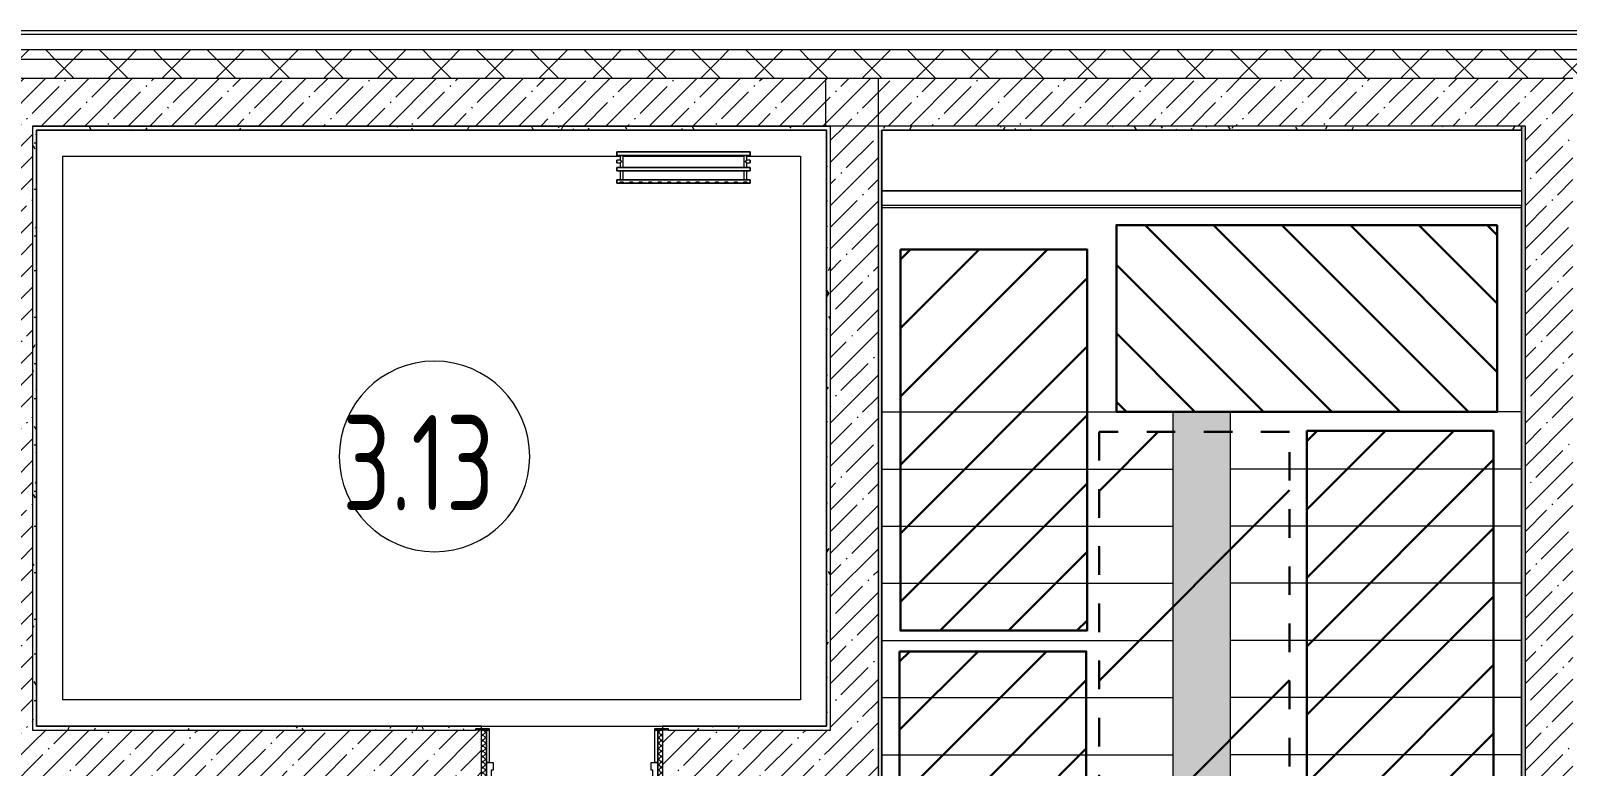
# Model space of a CAD drawing. Header units: millimetres. Extents: x -1113 to 415037, y -3642 to 354837.
# Drawn here: x 374187 to 382257, y 23490 to 27350 of the extents above; entities that cross this region are included whole.
import ezdxf

# ---------------------------------------------------------------- set-up
doc = ezdxf.new("R2010")
doc.units = ezdxf.units.MM
doc.linetypes.add('Штрих короткий', pattern=[600, 300, -300])
for name, color, linetype, lineweight in [('0) строит. леса', 20, 'Continuous', 30), ('A-AREA-BNDY', 7, 'Continuous', 5), ('A-AREA-IDEN', 7, 'Continuous', 9), ('A-DOOR-2', 7, 'Continuous', 5), ('A-DOOR-FRAM-2', 7, 'Continuous', 5), ('A-FLOR', 7, 'Continuous', 9), ('A-WALL', 7, 'Continuous', 5), ('I-WALL', 7, 'Continuous', 5), ('S-STRS', 7, 'Continuous', 9)]:
    doc.layers.add(name, color=color, linetype=linetype, lineweight=lineweight)
doc.layers.add('A-AREA-PATT-3', color=7, linetype='Continuous', lineweight=5, true_color=0xe6fae8, transparency=1)
for name, color, linetype, lineweight, true_color in [('A-DOOR-1', 7, 'Continuous', 5, 0xc0c0c0), ('A-DOOR-FRAM-1', 7, 'Continuous', 5, 0xc0c0c0), ('A-WALL-1', 9, 'Continuous', 5, 0x808080), ('A-WALL-FNSH-1', 9, 'Continuous', 5, 0x808080), ('M-EQPM-1', 7, 'Continuous', 9, 0xb2b2b2)]:
    doc.layers.add(name, color=color, linetype=linetype, lineweight=lineweight, true_color=true_color)
doc.styles.add('СПДС', font='ГОСТ тип А.ttf', dxfattribs={"width": 0.9})
pattern_1 = [(45, (289227.4, 1e-08), (-141.42136, 141.42136), []), (135, (289227.4, 1e-08), (-141.42136, -141.42136), [])]
pattern_2 = [(45, (289227.4, 1e-08), (-114.04925, 114.04925), []), (45, (289341.45, 1e-08), (-114.04925, 114.04925), [201.612, -40.322, 6.706, -33.617])]
pattern_3 = [(0, (289227.4, 1e-08), (243.84, 60.96), [20.117, -162.763, 20.117, -162.763, -975.36]), (0, (289227.4, 1e-08), (243.84, 60.96), [-365.76, 20.117, -345.643, 20.117, -162.763, -426.72]), (0, (289227.4, 1e-08), (243.84, 60.96), [-914.4, 20.117, -101.803, 20.117, -284.683]), (120, (289318.84, 30.48), (-174.71291, 180.691634), [20.117, -162.763, 20.117, -162.763, -975.36]), (120, (289318.84, 30.48), (-174.71291, 180.691634), [-365.76, 20.117, -345.643, 20.117, -162.763, -426.72]), (120, (289318.84, 30.48), (-174.71291, 180.691634), [-914.4, 20.117, -101.803, 20.117, -284.683]), (240, (289349.32, 152.4), (-69.12709, -241.651634), [20.117, -162.763, 20.117, -162.763, -975.36]), (240, (289349.32, 152.4), (-69.12709, -241.651634), [-365.76, 20.117, -345.643, 20.117, -162.763, -426.72]), (240, (289349.32, 152.4), (-69.12709, -241.651634), [-914.4, 20.117, -101.803, 20.117, -284.683])]

# ---------------------------------------------------------------- blocks, each defined once
blk = doc.blocks.new('radiator_prado_classic_z_tip_30_po exemplyaru - Classic Z Тип 30-500-V677-Объем проектирования 3 этажа')
at = {"layer": 'M-EQPM-1'}
for p, q in [((0, 228), (0, 210)), ((700, 228), (0, 228)), ((0, 210), (0, 228)), ((0, 228), (12.5, 228)), ((0, 210), (700, 210)), ((17.8, 210), (0, 210)), ((700, 164), (0, 164)), ((0, 164), (0, 146)), ((0, 146), (0, 164)), ((0, 164), (17.8, 164)), ((12.5, 228), (37.5, 228)), ((37.5, 228), (12.5, 228)), ((12.5, 228), (37.5, 228)), ((12.5, 228), (17.5, 223)), ((12.5, 228), (17.5, 223)), ((32.5, 223), (17.5, 223)), ((17.5, 223), (32.5, 223)), ((17.5, 210), (17.5, 164)), ((17.5, 210), (17.5, 164)), ((17.8, 210), (17.5, 210)), ((17.5, 210), (17.8, 210)), ((17.8, 210), (17.5, 210)), ((17.5, 210), (32.5, 210)), ((17.8, 164), (17.5, 164)), ((17.5, 164), (17.8, 164)), ((17.8, 164), (17.5, 164)), ((17.5, 164), (32.5, 164)), ((19.7, 210), (17.8, 210)), ((17.8, 210), (19.7, 210)), ((32.2, 210), (17.8, 210)), ((32.2, 164), (17.8, 164)), ((17.8, 164), (32.2, 164)), ((32.2, 164), (17.8, 164)), ((32.2, 210), (19.7, 210)), ((19.7, 210), (21.2, 210)), ((21.2, 210), (25, 210)), ((25, 210), (28.7, 210)), ((28.7, 210), (32.2, 210)), ((32.5, 210), (32.2, 210)), ((32.2, 210), (32.5, 210)), ((32.5, 210), (32.2, 210)), ((667.8, 210), (32.2, 210)), ((32.5, 164), (32.2, 164)), ((32.2, 164), (32.5, 164)), ((32.5, 164), (32.2, 164)), ((32.2, 164), (667.8, 164)), ((32.5, 223), (37.5, 228)), ((37.5, 228), (32.5, 223)), ((32.5, 164), (32.5, 210)), ((32.5, 164), (32.5, 210)), ((37.5, 228), (62.5, 228)), ((62.5, 228), (87.5, 228)), ((87.5, 228), (62.5, 228)), ((62.5, 228), (87.5, 228)), ((62.5, 228), (67.5, 223)), ((62.5, 228), (67.5, 223)), ((82.5, 223), (67.5, 223)), ((67.5, 223), (82.5, 223)), ((82.5, 223), (87.5, 228)), ((87.5, 228), (82.5, 223)), ((87.5, 228), (112.5, 228)), ((112.5, 228), (137.5, 228)), ((137.5, 228), (112.5, 228)), ((112.5, 228), (137.5, 228)), ((112.5, 228), (117.5, 223)), ((112.5, 228), (117.5, 223)), ((132.5, 223), (117.5, 223)), ((117.5, 223), (132.5, 223)), ((132.5, 223), (137.5, 228)), ((137.5, 228), (132.5, 223)), ((137.5, 228), (162.5, 228)), ((162.5, 228), (187.5, 228)), ((187.5, 228), (162.5, 228)), ((162.5, 228), (187.5, 228)), ((162.5, 228), (167.5, 223)), ((162.5, 228), (167.5, 223)), ((182.5, 223), (167.5, 223)), ((167.5, 223), (182.5, 223)), ((182.5, 223), (187.5, 228)), ((187.5, 228), (182.5, 223)), ((187.5, 228), (212.5, 228)), ((212.5, 228), (237.5, 228)), ((237.5, 228), (212.5, 228)), ((212.5, 228), (237.5, 228)), ((212.5, 228), (217.5, 223)), ((212.5, 228), (217.5, 223)), ((232.5, 223), (217.5, 223)), ((217.5, 223), (232.5, 223)), ((232.5, 223), (237.5, 228)), ((237.5, 228), (232.5, 223)), ((237.5, 228), (262.5, 228)), ((262.5, 228), (287.5, 228)), ((287.5, 228), (262.5, 228)), ((262.5, 228), (287.5, 228)), ((262.5, 228), (267.5, 223)), ((262.5, 228), (267.5, 223)), ((282.5, 223), (267.5, 223)), ((267.5, 223), (282.5, 223)), ((282.5, 223), (287.5, 228)), ((287.5, 228), (282.5, 223)), ((287.5, 228), (312.5, 228)), ((312.5, 228), (337.5, 228)), ((337.5, 228), (312.5, 228)), ((312.5, 228), (337.5, 228)), ((312.5, 228), (317.5, 223)), ((312.5, 228), (317.5, 223)), ((332.5, 223), (317.5, 223)), ((317.5, 223), (332.5, 223)), ((332.5, 223), (337.5, 228)), ((337.5, 228), (332.5, 223)), ((337.5, 228), (362.5, 228)), ((362.5, 228), (387.5, 228)), ((387.5, 228), (362.5, 228)), ((362.5, 228), (387.5, 228)), ((362.5, 228), (367.5, 223)), ((362.5, 228), (367.5, 223)), ((382.5, 223), (367.5, 223)), ((367.5, 223), (382.5, 223)), ((382.5, 223), (387.5, 228)), ((387.5, 228), (382.5, 223)), ((387.5, 228), (412.5, 228)), ((412.5, 228), (437.5, 228)), ((437.5, 228), (412.5, 228)), ((412.5, 228), (437.5, 228)), ((412.5, 228), (417.5, 223)), ((412.5, 228), (417.5, 223)), ((432.5, 223), (417.5, 223)), ((417.5, 223), (432.5, 223)), ((432.5, 223), (437.5, 228)), ((437.5, 228), (432.5, 223)), ((437.5, 228), (462.5, 228)), ((462.5, 228), (487.5, 228)), ((487.5, 228), (462.5, 228)), ((462.5, 228), (487.5, 228)), ((462.5, 228), (467.5, 223)), ((462.5, 228), (467.5, 223)), ((482.5, 223), (467.5, 223)), ((467.5, 223), (482.5, 223)), ((482.5, 223), (487.5, 228)), ((487.5, 228), (482.5, 223)), ((487.5, 228), (512.5, 228)), ((512.5, 228), (537.5, 228)), ((537.5, 228), (512.5, 228)), ((512.5, 228), (537.5, 228)), ((512.5, 228), (517.5, 223)), ((512.5, 228), (517.5, 223)), ((532.5, 223), (517.5, 223)), ((517.5, 223), (532.5, 223)), ((532.5, 223), (537.5, 228)), ((537.5, 228), (532.5, 223)), ((537.5, 228), (562.5, 228)), ((562.5, 228), (587.5, 228)), ((587.5, 228), (562.5, 228)), ((562.5, 228), (587.5, 228)), ((562.5, 228), (567.5, 223)), ((562.5, 228), (567.5, 223)), ((582.5, 223), (567.5, 223)), ((567.5, 223), (582.5, 223)), ((582.5, 223), (587.5, 228)), ((587.5, 228), (582.5, 223)), ((587.5, 228), (612.5, 228)), ((612.5, 228), (637.5, 228)), ((637.5, 228), (612.5, 228)), ((612.5, 228), (637.5, 228)), ((612.5, 228), (617.5, 223)), ((617.5, 223), (612.5, 228)), ((632.5, 223), (617.5, 223)), ((617.5, 223), (632.5, 223)), ((632.5, 223), (637.5, 228)), ((637.5, 228), (632.5, 223)), ((637.5, 228), (662.5, 228)), ((662.5, 228), (687.5, 228)), ((687.5, 228), (662.5, 228)), ((662.5, 228), (687.5, 228)), ((662.5, 228), (667.5, 223)), ((662.5, 228), (667.5, 223)), ((682.5, 223), (667.5, 223)), ((667.5, 223), (682.5, 223)), ((667.5, 210), (667.5, 164)), ((667.5, 210), (667.5, 164)), ((667.8, 210), (667.5, 210)), ((667.5, 210), (682.5, 210)), ((667.8, 210), (667.5, 210)), ((667.5, 210), (667.8, 210)), ((667.8, 164), (667.5, 164)), ((667.5, 164), (682.5, 164)), ((667.8, 164), (667.5, 164)), ((667.5, 164), (667.8, 164)), ((682.2, 210), (667.8, 210)), ((682.2, 210), (667.8, 210)), ((667.8, 210), (682.2, 210)), ((682.2, 164), (667.8, 164)), ((682.2, 164), (667.8, 164)), ((667.8, 164), (682.2, 164)), ((682.5, 210), (682.2, 210)), ((682.5, 210), (682.2, 210)), ((682.2, 210), (682.5, 210)), ((700, 210), (682.2, 210)), ((682.5, 164), (682.2, 164)), ((682.5, 164), (682.2, 164)), ((682.2, 164), (682.5, 164)), ((682.2, 164), (700, 164)), ((682.5, 223), (687.5, 228)), ((687.5, 228), (682.5, 223)), ((682.5, 164), (682.5, 210)), ((682.5, 164), (682.5, 210)), ((687.5, 228), (700, 228)), ((700, 210), (700, 228)), ((700, 228), (700, 210)), ((700, 146), (700, 164)), ((700, 164), (700, 146)), ((0, 146), (700, 146)), ((18.5, 146), (0, 146)), ((17.5, 121.5), (0, 121.5)), ((17.5, 121.5), (0, 121.5)), ((0, 121.5), (0, 120.5)), ((0, 106.5), (0, 121.5)), ((0, 120.5), (0, 107.5)), ((0, 120.5), (0, 119.3)), ((0, 114), (0, 120.5)), ((0, 120.5), (0, 120.5)), ((0, 119.3), (0, 117.8)), ((0, 117.8), (0, 114)), ((0, 114), (0, 112.1)), ((0, 107.5), (0, 114)), ((0, 112.1), (0, 110.3)), ((0, 110.3), (0, 108.7)), ((0, 108.7), (0, 107.5)), ((0, 107.5), (0, 106.5)), ((0, 107.5), (0, 107.5)), ((0, 106.5), (17.5, 106.5)), ((0, 106.5), (17.5, 106.5)), ((700, 82), (0, 82)), ((0, 82), (0, 64)), ((0, 64), (0, 82)), ((0, 82), (18.5, 82)), ((17.5, 146), (17.5, 121.5)), ((17.5, 146), (17.5, 121.5)), ((17.5, 146), (18.5, 146)), ((18.5, 146), (17.5, 146)), ((17.5, 146), (18.5, 146)), ((32.5, 146), (17.5, 146)), ((17.5, 106.5), (17.5, 82)), ((17.5, 106.5), (17.5, 82)), ((18.5, 82), (17.5, 82)), ((17.5, 82), (18.5, 82)), ((18.5, 82), (17.5, 82)), ((17.5, 82), (32.5, 82)), ((18.5, 146), (32.2, 146)), ((32.2, 146), (18.5, 146)), ((18.5, 146), (32.2, 146)), ((19.7, 82), (18.5, 82)), ((18.5, 82), (32.2, 82)), ((32.2, 82), (18.5, 82)), ((32.2, 82), (19.7, 82)), ((32.2, 146), (32.5, 146)), ((32.5, 146), (32.2, 146)), ((32.2, 146), (32.5, 146)), ((667.8, 146), (32.2, 146)), ((32.5, 82), (32.2, 82)), ((32.2, 82), (32.5, 82)), ((32.5, 82), (32.2, 82)), ((32.2, 82), (667.8, 82)), ((32.5, 82), (32.5, 146)), ((32.5, 82), (32.5, 146)), ((667.5, 146), (667.5, 82)), ((667.5, 146), (667.5, 82)), ((667.5, 146), (667.8, 146)), ((682.5, 146), (667.5, 146)), ((667.5, 146), (667.8, 146)), ((667.8, 146), (667.5, 146)), ((667.8, 82), (667.5, 82)), ((667.5, 82), (682.5, 82)), ((667.8, 82), (667.5, 82)), ((667.5, 82), (667.8, 82)), ((667.8, 146), (681.5, 146)), ((667.8, 146), (675, 146)), ((681.5, 146), (667.8, 146)), ((681.5, 82), (667.8, 82)), ((681.5, 82), (667.8, 82)), ((667.8, 82), (681.5, 82)), ((675, 146), (681.5, 146)), ((681.5, 146), (682.5, 146)), ((681.5, 146), (682.5, 146)), ((682.5, 146), (681.5, 146)), ((700, 146), (681.5, 146)), ((682.5, 82), (681.5, 82)), ((682.5, 82), (681.5, 82)), ((681.5, 82), (682.5, 82)), ((681.5, 82), (700, 82)), ((682.5, 121.5), (682.5, 146)), ((682.5, 121.5), (682.5, 146)), ((700, 121.5), (682.5, 121.5)), ((700, 121.5), (682.5, 121.5)), ((682.5, 82), (682.5, 106.5)), ((682.5, 106.5), (700, 106.5)), ((682.5, 82), (682.5, 106.5)), ((682.5, 106.5), (700, 106.5)), ((700, 121.5), (700, 106.5)), ((700, 120.5), (700, 121.5)), ((700, 121.5), (700, 120.5)), ((700, 120.5), (700, 121.5)), ((700, 107.5), (700, 120.5)), ((700, 120.5), (700, 107.5)), ((700, 107.5), (700, 120.5)), ((700, 106.5), (700, 107.5)), ((700, 107.5), (700, 106.5)), ((700, 106.5), (700, 107.5)), ((700, 64), (700, 82)), ((700, 82), (700, 64)), ((700, 64), (0, 64)), ((0, 64), (700, 64))]:
    blk.add_line(p, q, dxfattribs=at)
for points, knots in [([(18.5, 120.5), (18.4, 120.6), (18.3, 120.7), (18.1, 120.9), (17.9, 121.1), (17.8, 121.2), (17.7, 121.3), (17.5, 121.5), (17.5, 121.5), (17.5, 121.5)], [0.7142857, 0.7142857, 0.7142857, 0.7142857, 0.75, 0.7857143, 0.8214286, 0.8571429, 0.8928571, 0.9285714, 1, 1, 1, 1]), ([(17.5, 121.5), (17.5, 121.5), (17.5, 121.5), (17.7, 121.3), (17.8, 121.2), (17.9, 121.1), (18.1, 120.9), (18.3, 120.7), (18.4, 120.6), (18.5, 120.5)], [0, 0, 0, 0, 0.0714286, 0.1071429, 0.1428571, 0.1785714, 0.2142857, 0.25, 0.2857143, 0.2857143, 0.2857143, 0.2857143]), ([(17.5, 121.5), (17.5, 121.5), (17.5, 121.5), (17.7, 121.3), (17.8, 121.2), (17.9, 121.1), (18.1, 120.9), (18.3, 120.7), (18.4, 120.6), (18.5, 120.5)], [0, 0, 0, 0, 0.0714286, 0.1071429, 0.1428571, 0.1785714, 0.2142857, 0.25, 0.2857143, 0.2857143, 0.2857143, 0.2857143]), ([(25, 114), (24.5, 114.5), (23.6, 115.4), (22.4, 116.6), (21.6, 117.4), (21.1, 117.9), (20.8, 118.2), (20.5, 118.5), (20.2, 118.8), (19.8, 119.1), (19.6, 119.4), (19.3, 119.7), (19, 120), (18.7, 120.3), (18.5, 120.5), (18.3, 120.7), (18.1, 120.9), (17.9, 121.1), (17.8, 121.2), (17.7, 121.3), (17.5, 121.5), (17.5, 121.5), (17.5, 121.5)], [0, 0, 0, 0, 0.142857, 0.285714, 0.357143, 0.392857, 0.428571, 0.464286, 0.5, 0.535714, 0.571429, 0.607143, 0.642857, 0.678571, 0.714286, 0.75, 0.785714, 0.821429, 0.857143, 0.892857, 0.928571, 1, 1, 1, 1]), ([(17.5, 106.5), (17.5, 106.5), (17.5, 106.5), (17.7, 106.7), (17.8, 106.8), (17.9, 106.9), (18.1, 107.1), (18.3, 107.3), (18.5, 107.5), (18.7, 107.7), (19, 108), (19.3, 108.3), (19.6, 108.6), (19.8, 108.9), (20.3, 109.3), (20.7, 109.7), (21.1, 110.1), (21.6, 110.6), (22.4, 111.4), (23.6, 112.6), (24.5, 113.5), (25, 114)], [0, 0, 0, 0, 0.071429, 0.107143, 0.142857, 0.178571, 0.214286, 0.25, 0.285714, 0.321429, 0.357143, 0.392857, 0.428571, 0.464286, 0.5, 0.571429, 0.607143, 0.642857, 0.714286, 0.857143, 1, 1, 1, 1]), ([(17.5, 106.5), (17.5, 106.5), (17.5, 106.5), (17.7, 106.7), (17.8, 106.8), (17.9, 106.9), (18.1, 107.1), (18.3, 107.3), (18.4, 107.4), (18.5, 107.5)], [0, 0, 0, 0, 0.0714286, 0.1071429, 0.1428571, 0.1785714, 0.2142857, 0.25, 0.2857143, 0.2857143, 0.2857143, 0.2857143]), ([(18.5, 107.5), (18.4, 107.4), (18.3, 107.3), (18.1, 107.1), (17.9, 106.9), (17.8, 106.8), (17.7, 106.7), (17.5, 106.5), (17.5, 106.5), (17.5, 106.5)], [0.7142857, 0.7142857, 0.7142857, 0.7142857, 0.75, 0.7857143, 0.8214286, 0.8571429, 0.8928571, 0.9285714, 1, 1, 1, 1]), ([(18.5, 107.5), (18.4, 107.4), (18.3, 107.3), (18.1, 107.1), (17.9, 106.9), (17.8, 106.8), (17.7, 106.7), (17.5, 106.5), (17.5, 106.5), (17.5, 106.5)], [0.7142857, 0.7142857, 0.7142857, 0.7142857, 0.75, 0.7857143, 0.8214286, 0.8571429, 0.8928571, 0.9285714, 1, 1, 1, 1]), ([(22.1, 116.9), (21.9, 117.1), (21.6, 117.4), (21.1, 117.9), (20.8, 118.2), (20.5, 118.5), (20.2, 118.8), (19.9, 119.2), (19.7, 119.3), (19.6, 119.4)], [0.2857143, 0.2857143, 0.2857143, 0.2857143, 0.3571429, 0.3928571, 0.4285714, 0.4642857, 0.5, 0.5357143, 0.5714286, 0.5714286, 0.5714286, 0.5714286]), ([(19.6, 119.4), (19.7, 119.3), (19.9, 119.2), (20.3, 118.7), (20.7, 118.3), (21.1, 117.9), (21.6, 117.4), (21.9, 117.1), (22.1, 116.9)], [0.4285714, 0.4285714, 0.4285714, 0.4285714, 0.4642857, 0.5, 0.5714286, 0.6071429, 0.6428571, 0.7142857, 0.7142857, 0.7142857, 0.7142857]), ([(19.6, 119.4), (19.7, 119.3), (19.8, 119.1), (20.3, 118.7), (20.7, 118.3), (21.1, 117.9), (21.6, 117.4), (21.9, 117.1), (22.1, 116.9)], [0.4285714, 0.4285714, 0.4285714, 0.4285714, 0.4642857, 0.5, 0.5714286, 0.6071429, 0.6428571, 0.7142857, 0.7142857, 0.7142857, 0.7142857]), ([(19.6, 108.6), (19.7, 108.7), (19.9, 108.8), (20.3, 109.3), (20.7, 109.7), (21.1, 110.1), (21.6, 110.6), (21.9, 110.9), (22.1, 111.1)], [0.4285714, 0.4285714, 0.4285714, 0.4285714, 0.4642857, 0.5, 0.5714286, 0.6071429, 0.6428571, 0.7142857, 0.7142857, 0.7142857, 0.7142857]), ([(22.1, 111.1), (21.9, 110.9), (21.6, 110.6), (21.1, 110.1), (20.8, 109.8), (20.5, 109.5), (20.2, 109.2), (19.9, 108.8), (19.7, 108.7), (19.6, 108.6)], [0.2857143, 0.2857143, 0.2857143, 0.2857143, 0.3571429, 0.3928571, 0.4285714, 0.4642857, 0.5, 0.5357143, 0.5714286, 0.5714286, 0.5714286, 0.5714286]), ([(22.1, 111.1), (21.9, 110.9), (21.6, 110.6), (21.1, 110.1), (20.8, 109.8), (20.5, 109.5), (20.2, 109.2), (19.8, 108.9), (19.7, 108.7), (19.6, 108.6)], [0.2857143, 0.2857143, 0.2857143, 0.2857143, 0.3571429, 0.3928571, 0.4285714, 0.4642857, 0.5, 0.5357143, 0.5714286, 0.5714286, 0.5714286, 0.5714286]), ([(675, 114), (675.5, 114.5), (676.4, 115.4), (677.6, 116.6), (678.4, 117.4), (678.9, 117.9), (679.2, 118.2), (679.5, 118.5), (679.8, 118.8), (680.1, 119.2), (680.4, 119.4), (680.7, 119.7), (681, 120), (681.3, 120.3), (681.5, 120.5), (681.7, 120.7), (681.9, 120.9), (682.1, 121.1), (682.2, 121.2), (682.3, 121.3), (682.5, 121.5), (682.5, 121.5), (682.5, 121.5)], [0, 0, 0, 0, 0.142857, 0.285714, 0.357143, 0.392857, 0.428571, 0.464286, 0.5, 0.535714, 0.571429, 0.607143, 0.642857, 0.678571, 0.714286, 0.75, 0.785714, 0.821429, 0.857143, 0.892857, 0.928571, 1, 1, 1, 1]), ([(682.5, 106.5), (682.5, 106.5), (682.5, 106.5), (682.3, 106.7), (682.2, 106.8), (682.1, 106.9), (681.9, 107.1), (681.7, 107.3), (681.5, 107.5), (681.3, 107.7), (681, 108), (680.7, 108.3), (680.4, 108.6), (680.1, 108.8), (679.7, 109.3), (679.3, 109.7), (678.9, 110.1), (678.4, 110.6), (677.6, 111.4), (676.4, 112.6), (675.5, 113.5), (675, 114)], [0, 0, 0, 0, 0.071429, 0.107143, 0.142857, 0.178571, 0.214286, 0.25, 0.285714, 0.321429, 0.357143, 0.392857, 0.428571, 0.464286, 0.5, 0.571429, 0.607143, 0.642857, 0.714286, 0.857143, 1, 1, 1, 1]), ([(680.4, 119.4), (680.3, 119.3), (680.1, 119.2), (679.7, 118.7), (679.3, 118.3), (678.9, 117.9), (678.4, 117.4), (678.1, 117.1), (677.9, 116.9)], [0.4285714, 0.4285714, 0.4285714, 0.4285714, 0.4642857, 0.5, 0.5714286, 0.6071429, 0.6428571, 0.7142857, 0.7142857, 0.7142857, 0.7142857]), ([(680.4, 119.4), (680.3, 119.3), (680.1, 119.2), (679.7, 118.7), (679.3, 118.3), (678.9, 117.9), (678.4, 117.4), (678.1, 117.1), (677.9, 116.9)], [0.4285714, 0.4285714, 0.4285714, 0.4285714, 0.4642857, 0.5, 0.5714286, 0.6071429, 0.6428571, 0.7142857, 0.7142857, 0.7142857, 0.7142857]), ([(677.9, 116.9), (678.1, 117.1), (678.4, 117.4), (678.9, 117.9), (679.2, 118.2), (679.5, 118.5), (679.8, 118.8), (680.1, 119.2), (680.3, 119.3), (680.4, 119.4)], [0.2857143, 0.2857143, 0.2857143, 0.2857143, 0.3571429, 0.3928571, 0.4285714, 0.4642857, 0.5, 0.5357143, 0.5714286, 0.5714286, 0.5714286, 0.5714286]), ([(677.9, 111.1), (678.1, 110.9), (678.4, 110.6), (678.9, 110.1), (679.2, 109.8), (679.5, 109.5), (679.8, 109.2), (680.1, 108.8), (680.3, 108.7), (680.4, 108.6)], [0.2857143, 0.2857143, 0.2857143, 0.2857143, 0.3571429, 0.3928571, 0.4285714, 0.4642857, 0.5, 0.5357143, 0.5714286, 0.5714286, 0.5714286, 0.5714286]), ([(677.9, 111.1), (678.1, 110.9), (678.4, 110.6), (678.9, 110.1), (679.2, 109.8), (679.5, 109.5), (679.8, 109.2), (680.1, 108.8), (680.3, 108.7), (680.4, 108.6)], [0.2857143, 0.2857143, 0.2857143, 0.2857143, 0.3571429, 0.3928571, 0.4285714, 0.4642857, 0.5, 0.5357143, 0.5714286, 0.5714286, 0.5714286, 0.5714286]), ([(680.4, 108.6), (680.3, 108.7), (680.1, 108.8), (679.7, 109.3), (679.3, 109.7), (678.9, 110.1), (678.4, 110.6), (678.1, 110.9), (677.9, 111.1)], [0.4285714, 0.4285714, 0.4285714, 0.4285714, 0.4642857, 0.5, 0.5714286, 0.6071429, 0.6428571, 0.7142857, 0.7142857, 0.7142857, 0.7142857]), ([(682.5, 121.5), (682.5, 121.5), (682.5, 121.5), (682.3, 121.3), (682.2, 121.2), (682.1, 121.1), (681.9, 120.9), (681.7, 120.7), (681.6, 120.6), (681.5, 120.5)], [0, 0, 0, 0, 0.0714286, 0.1071429, 0.1428571, 0.1785714, 0.2142857, 0.25, 0.2857143, 0.2857143, 0.2857143, 0.2857143]), ([(682.5, 121.5), (682.5, 121.5), (682.5, 121.5), (682.3, 121.3), (682.2, 121.2), (682.1, 121.1), (681.9, 120.9), (681.7, 120.7), (681.6, 120.6), (681.5, 120.5)], [0, 0, 0, 0, 0.0714286, 0.1071429, 0.1428571, 0.1785714, 0.2142857, 0.25, 0.2857143, 0.2857143, 0.2857143, 0.2857143]), ([(681.5, 120.5), (681.6, 120.6), (681.7, 120.7), (681.9, 120.9), (682.1, 121.1), (682.2, 121.2), (682.3, 121.3), (682.5, 121.5), (682.5, 121.5), (682.5, 121.5)], [0.7142857, 0.7142857, 0.7142857, 0.7142857, 0.75, 0.7857143, 0.8214286, 0.8571429, 0.8928571, 0.9285714, 1, 1, 1, 1]), ([(681.5, 107.5), (681.6, 107.4), (681.7, 107.3), (681.9, 107.1), (682.1, 106.9), (682.2, 106.8), (682.3, 106.7), (682.5, 106.5), (682.5, 106.5), (682.5, 106.5)], [0.7142857, 0.7142857, 0.7142857, 0.7142857, 0.75, 0.7857143, 0.8214286, 0.8571429, 0.8928571, 0.9285714, 1, 1, 1, 1]), ([(681.5, 107.5), (681.6, 107.4), (681.7, 107.3), (681.9, 107.1), (682.1, 106.9), (682.2, 106.8), (682.3, 106.7), (682.5, 106.5), (682.5, 106.5), (682.5, 106.5)], [0.7142857, 0.7142857, 0.7142857, 0.7142857, 0.75, 0.7857143, 0.8214286, 0.8571429, 0.8928571, 0.9285714, 1, 1, 1, 1]), ([(682.5, 106.5), (682.5, 106.5), (682.5, 106.5), (682.3, 106.7), (682.2, 106.8), (682.1, 106.9), (681.9, 107.1), (681.7, 107.3), (681.6, 107.4), (681.5, 107.5)], [0, 0, 0, 0, 0.0714286, 0.1071429, 0.1428571, 0.1785714, 0.2142857, 0.25, 0.2857143, 0.2857143, 0.2857143, 0.2857143])]:
    blk.add_open_spline(points, degree=3, knots=knots, dxfattribs=at)
for points in [[(19.6, 119.4), (19.5, 119.5), (19.3, 119.7), (19, 120), (18.7, 120.3), (18.6, 120.4), (18.5, 120.5)], [(18.5, 120.5), (18.6, 120.4), (18.7, 120.3), (19, 120), (19.3, 119.7), (19.5, 119.5), (19.6, 119.4)], [(18.5, 120.5), (18.6, 120.4), (18.7, 120.3), (19, 120), (19.3, 119.7), (19.5, 119.5), (19.6, 119.4)], [(18.5, 107.5), (18.6, 107.6), (18.7, 107.7), (19, 108), (19.3, 108.3), (19.5, 108.5), (19.6, 108.6)], [(19.6, 108.6), (19.5, 108.5), (19.3, 108.3), (19, 108), (18.7, 107.7), (18.6, 107.6), (18.5, 107.5)], [(19.6, 108.6), (19.5, 108.5), (19.3, 108.3), (19, 108), (18.7, 107.7), (18.6, 107.6), (18.5, 107.5)], [(25, 114), (24.5, 114.5), (23.6, 115.4), (22.6, 116.4), (22.1, 116.9)], [(22.1, 116.9), (22.6, 116.4), (23.6, 115.4), (24.5, 114.5), (25, 114)], [(22.1, 116.9), (22.6, 116.4), (23.6, 115.4), (24.5, 114.5), (25, 114)], [(22.1, 111.1), (22.6, 111.6), (23.6, 112.6), (24.5, 113.5), (25, 114)], [(25, 114), (24.5, 113.5), (23.6, 112.6), (22.6, 111.6), (22.1, 111.1)], [(25, 114), (24.5, 113.5), (23.6, 112.6), (22.6, 111.6), (22.1, 111.1)], [(677.9, 116.9), (677.4, 116.4), (676.4, 115.4), (675.5, 114.5), (675, 114)], [(677.9, 116.9), (677.4, 116.4), (676.4, 115.4), (675.5, 114.5), (675, 114)], [(675, 114), (675.5, 114.5), (676.4, 115.4), (677.4, 116.4), (677.9, 116.9)], [(675, 114), (675.5, 113.5), (676.4, 112.6), (677.4, 111.6), (677.9, 111.1)], [(675, 114), (675.5, 113.5), (676.4, 112.6), (677.4, 111.6), (677.9, 111.1)], [(677.9, 111.1), (677.4, 111.6), (676.4, 112.6), (675.5, 113.5), (675, 114)], [(681.5, 120.5), (681.4, 120.4), (681.3, 120.3), (681, 120), (680.7, 119.7), (680.5, 119.5), (680.4, 119.4)], [(681.5, 120.5), (681.4, 120.4), (681.3, 120.3), (681, 120), (680.7, 119.7), (680.5, 119.5), (680.4, 119.4)], [(680.4, 119.4), (680.5, 119.5), (680.7, 119.7), (681, 120), (681.3, 120.3), (681.4, 120.4), (681.5, 120.5)], [(680.4, 108.6), (680.5, 108.5), (680.7, 108.3), (681, 108), (681.3, 107.7), (681.4, 107.6), (681.5, 107.5)], [(680.4, 108.6), (680.5, 108.5), (680.7, 108.3), (681, 108), (681.3, 107.7), (681.4, 107.6), (681.5, 107.5)], [(681.5, 107.5), (681.4, 107.6), (681.3, 107.7), (681, 108), (680.7, 108.3), (680.5, 108.5), (680.4, 108.6)]]:
    blk.add_open_spline(points, degree=3, dxfattribs=at)
blk = doc.blocks.new('110_Дверь_СКБ_1Ст_Внутренняя1 - Д-8а 950x2100h _книгохранилище_ огнестойкая дверь_-32656878-Объем проектирования 3 этажа')
at = {"layer": 'A-DOOR-2'}
h = blk.add_hatch(dxfattribs=at)
h.set_pattern_fill('FP_235', color=256, style=0, pattern_type=2)
h.set_pattern_definition([(225, (1826.41, -189.685), (-14.14214, 14.14214), []), (135, (1826.41, -189.685), (14.14214, 14.14214), [])])
h.paths.add_polyline_path([(462.5, -125), (487.5, -125), (487.5, 125), (462.5, 124.4), (462.5, -112.1)])
at = {"layer": 'A-DOOR-FRAM-2'}
h = blk.add_hatch(dxfattribs=at)
h.set_pattern_fill('FP_236', color=256, style=0, pattern_type=2)
h.set_pattern_definition([(315, (-296.384, -189.685), (-14.1421, -14.1421), []), (225, (-296.384, -189.685), (-14.1421, 14.1421), [])])
h.paths.add_polyline_path([(-437.5, -125), (-437.5, 125), (-462.5, 125), (-462.5, -125)])
at = {"layer": 'A-DOOR-1'}
for p, q in [((397.5, -125), (437.5, -125)), ((397.5, -975), (397.5, -125)), ((437.5, -125), (437.5, -975)), ((437.5, -975), (397.5, -975))]:
    blk.add_line(p, q, dxfattribs=at)
blk.add_arc((437.5, -125), 850, 180, 270, dxfattribs=at)
at = {"layer": 'A-DOOR-FRAM-1'}
for p, q in [((-492.5, 133), (-422.5, 133)), ((-492.5, 125), (-492.5, 133)), ((-422.5, 125), (-492.5, 125)), ((-462.5, 125), (-437.5, 125)), ((-462.5, -125), (-462.5, 125)), ((-437.5, 125), (-437.5, -125)), ((-437.5, 125), (-422.5, 125)), ((-437.5, -45), (-437.5, 125)), ((-422.5, 133), (-422.5, 125)), ((-422.5, 125), (-422.5, -45)), ((447.5, 125), (447.5, 133)), ((447.5, 133), (517.5, 133)), ((447.5, -45), (447.5, 125)), ((447.5, 125), (462.5, 125)), ((517.5, 125), (447.5, 125)), ((462.5, -125), (462.5, 125)), ((462.5, 125), (487.5, 125)), ((462.5, 125), (462.5, -45)), ((487.5, 125), (487.5, -125)), ((517.5, 133), (517.5, 125)), ((-437.5, -45), (-402.5, -45)), ((-437.5, -125), (-437.5, -45)), ((-422.5, -45), (-437.5, -45)), ((-402.5, -45), (-402.5, -85)), ((427.5, -45), (462.5, -45)), ((427.5, -85), (427.5, -45)), ((462.5, -45), (447.5, -45)), ((462.5, -45), (462.5, -125)), ((-492.5, -125), (-422.5, -125)), ((-492.5, -133), (-492.5, -125)), ((-422.5, -133), (-492.5, -133)), ((-437.5, -125), (-462.5, -125)), ((-437.5, -124), (-422.5, -124)), ((-437.5, -125), (-437.5, -124)), ((-412.5, -125), (-437.5, -125)), ((-422.5, -125), (-437.5, -125)), ((-422.5, -124), (-422.5, -125)), ((-422.5, -125), (-422.5, -133)), ((-412.5, -85), (-412.5, -125)), ((-402.5, -85), (-412.5, -85)), ((437.5, -85), (427.5, -85)), ((437.5, -125), (437.5, -85)), ((462.5, -125), (437.5, -125)), ((447.5, -125), (447.5, -124)), ((447.5, -124), (462.5, -124)), ((462.5, -125), (447.5, -125)), ((447.5, -133), (447.5, -125)), ((447.5, -125), (517.5, -125)), ((517.5, -133), (447.5, -133)), ((462.5, -124), (462.5, -125)), ((487.5, -125), (462.5, -125)), ((517.5, -125), (517.5, -133))]:
    blk.add_line(p, q, dxfattribs=at)
blk = doc.blocks.new('Зашивка приборов отопления39 - Зашивка приборов отопления-33325432-Объем проектирования 3 этажа')
at = {"layer": 'A-WALL'}
for p, q in [((120724.7, 17931.2), (124084.7, 17931.2)), ((124084.7, 17931.2), (120724.7, 17931.2)), ((120724.7, 17856.2), (124084.7, 17856.2))]:
    blk.add_line(p, q, dxfattribs=at)
blk = doc.blocks.new('Марка_Помещения - Номер-25198446-Объем проектирования 3 этажа')
at = {"layer": 'A-AREA-IDEN'}
for start, end in [(360, 180), (180, 360)]:
    blk.add_arc((0, 0), 2.5, start, end, dxfattribs=at)

msp = doc.modelspace()

# ---------------------------------------------------------------- hatches: boundary and pattern name
at = {"layer": '0) строит. леса'}
h = msp.add_hatch(dxfattribs=at)
h.set_pattern_fill('ANSI31', color=256, scale=80, angle=-90)
h.set_pattern_definition([(315, (525768.78, 22130.3), (179.60512, 179.60512), [])])
h.paths.add_polyline_path([(381889.7, 26330), (379889.7, 26330), (379889.7, 25350), (381889.7, 25350)])
h = msp.add_hatch(dxfattribs=at)
h.set_pattern_fill('ANSI31', color=256, scale=80)
h.set_pattern_definition([(45, (382954.86, 170081.4), (-179.60512, 179.60512), [])])
h.paths.add_polyline_path([(378755.2, 26202.3), (378755.2, 24202.3), (379735.2, 24202.3), (379735.2, 26202.3)])
at = {"layer": '0) строит. леса', "linetype": 'Штрих короткий', "ltscale": 0.5}
h = msp.add_hatch(dxfattribs=at)
h.set_pattern_fill('ANSI31', color=256, scale=222)
h.paths.add_polyline_path([(380798.7, 25244.3), (379798.2, 25244.3), (379798.2, 18989.1), (380798.7, 18989.1)])
at = {"layer": '0) строит. леса'}
h = msp.add_hatch(dxfattribs=at)
h.set_pattern_fill('ANSI31', color=256, scale=80)
h.set_pattern_definition([(45, (385089.35, 169129.12), (-179.60512, 179.60512), [])])
h.paths.add_polyline_path([(380889.7, 25250), (380889.7, 23250), (381869.7, 23250), (381869.7, 25250)])
h = msp.add_hatch(dxfattribs=at)
h.set_pattern_fill('ANSI31', color=256, scale=80)
h.set_pattern_definition([(45, (382950.3, 167972.06), (-179.60512, 179.60512), [])])
h.paths.add_polyline_path([(378750.6, 24092.9), (378750.6, 22092.9), (379730.6, 22092.9), (379730.6, 24092.9)])
at = {"layer": 'A-AREA-PATT-3'}
h = msp.add_hatch(color=256, dxfattribs=at)
h.paths.add_polyline_path([(380487.4, 21450), (380487.4, 25350), (380187.4, 25350), (380187.4, 21450), (380230.9, 21450)])
h.paths.add_polyline_path([(379556.5, 22836.5), (379550.5, 22836.5), (379552.8, 22842.4), (379555.9, 22843.3), (379556.4, 22840)])
h.paths.add_polyline_path([(379931.5, 21608.7), (379946.5, 21608.7), (379946.5, 21626.5), (379964.3, 21626.5), (379964.3, 21633.9), (380016.5, 21633.9), (380016.5, 21654.2), (379964.3, 21654.2), (379964.3, 22726.5), (379946.5, 22726.5), (379946.5, 22744.3), (379556.5, 22744.3), (379555, 22973), (379549.9, 22975), (379547.5, 22975.1), (379437.8, 22972.8), (379436.5, 22970.5), (379436.5, 22744.3), (379046.5, 22744.3), (379046.5, 22726.5), (379028.7, 22726.5), (379028.7, 21654.2), (378976.5, 21654.2), (378976.5, 21633.9), (379028.7, 21633.9), (379028.7, 21626.5), (379046.5, 21626.5), (379046.5, 21608.7), (379876.5, 21608.7)])
h.paths.add_polyline_path([(379442.5, 22814.8), (379442.5, 22836.5), (379436.5, 22836.5), (379439.2, 22842.7), (379442.6, 22841.4), (379442.6, 22814.8)])
h.paths.add_polyline_path([(379550.5, 22842.5), (379552.5, 22844.9), (379550.5, 22842.5)])
h.paths.add_polyline_path([(382027.4, 22903.1), (382027.4, 23129.6), (382017.4, 23129.6), (382017.4, 22903.1)])
at = {"layer": 'A-WALL'}
h = msp.add_hatch(dxfattribs=at)
h.set_pattern_fill('FP_24', color=256, style=0, pattern_type=2)
h.set_pattern_definition(pattern_1)
h.paths.add_polyline_path([(382406.5, 27200), (382437.4, 27200), (382437.4, 27250), (369577.4, 27250), (369577.4, 27200), (382387.4, 27200)])
h.paths.add_polyline_path([(363288.4, 27200), (363477.4, 27200), (363477.4, 27250), (362137.4, 27250), (362137.4, 27200), (363287.4, 27200)])
h.paths.add_polyline_path([(365577.4, 27200), (366477.4, 27200), (366477.4, 27250), (365577.4, 27250), (365577.4, 27210)])
h.paths.add_polyline_path([(359563.2, 27200), (360037.4, 27200), (360037.4, 27250), (358837.4, 27250), (358837.4, 27200), (359537.4, 27200)])
h.paths.add_polyline_path([(355747, 27200), (356337.4, 27200), (356337.4, 27250), (355747, 27250), (355747, 27243.1)])
h = msp.add_hatch(dxfattribs=at)
h.set_pattern_fill('FP_24', color=256, style=0, pattern_type=2)
h.set_pattern_definition(pattern_1)
h.paths.add_polyline_path([(375879.8, 27100), (382387.4, 27100), (382387.4, 27200), (369577.4, 27200), (369577.4, 27100), (373977.4, 27100)])
h.paths.add_polyline_path([(359537.4, 27100), (360037.4, 27100), (360037.4, 27200), (358837.4, 27200), (358837.4, 27100), (359019.3, 27100)])
h.paths.add_polyline_path([(355987.4, 27100), (356337.4, 27100), (356337.4, 27200), (355747, 27200), (355747, 27100), (355756, 27100)])
h.paths.add_polyline_path([(362137.4, 27100), (363477.4, 27100), (363477.4, 27200), (362137.4, 27200), (362137.4, 27140)])
h.paths.add_polyline_path([(365577.4, 27100), (366477.4, 27100), (366477.4, 27200), (365577.4, 27200), (365577.4, 27129.4)])
at = {"layer": 'I-WALL'}
h = msp.add_hatch(dxfattribs=at)
h.set_pattern_fill('FP_1', color=256, style=0, pattern_type=2)
h.set_pattern_definition(pattern_2)
h.paths.add_polyline_path([(377239.5, 26850), (378367.4, 26850), (378387.4, 27100), (373977.4, 27100), (373977.4, 26850), (376967.6, 26850)])
h = msp.add_hatch(dxfattribs=at)
h.set_pattern_fill('FP_1', color=256, style=0, pattern_type=2)
h.set_pattern_definition(pattern_2)
h.paths.add_polyline_path([(380187.4, 26850), (382037.4, 26850), (382037.4, 27100), (378387.3, 27098.3), (378367.4, 26850), (378637.4, 26850)])
h = msp.add_hatch(dxfattribs=at)
h.set_pattern_fill('FP_1', color=256, style=0, pattern_type=2)
h.set_pattern_definition(pattern_2)
h.paths.add_polyline_path([(382287.4, 21400), (382287.4, 27100), (382037.4, 27100), (382037.4, 21400)])
h = msp.add_hatch(dxfattribs=at)
h.set_pattern_fill('FP_1', color=256, style=0, pattern_type=2)
h.set_pattern_definition(pattern_2)
h.paths.add_polyline_path([(374197.4, 22700), (374197.4, 26850), (373977.4, 26850), (373977.4, 22700)])
h = msp.add_hatch(dxfattribs=at)
h.set_pattern_fill('FP_191', color=256, style=0, pattern_type=2)
h.set_pattern_definition(pattern_3)
h.paths.add_polyline_path([(378229.4, 26830), (378367.4, 26830), (378367.4, 26850), (374197.4, 26850), (374197.4, 26830), (378068.4, 26830)])
h = msp.add_hatch(dxfattribs=at)
h.set_pattern_fill('FP_191', color=256, style=0, pattern_type=2)
h.set_pattern_definition(pattern_3)
h.paths.add_polyline_path([(374197.4, 23680), (374217.4, 23680), (374215.4, 26829.1), (374197.4, 26830), (374197.4, 23700)])
h = msp.add_hatch(dxfattribs=at)
h.set_pattern_fill('FP_191', color=256, style=0, pattern_type=2)
h.set_pattern_definition(pattern_3)
h.paths.add_polyline_path([(378387.4, 23680), (378387.4, 26850), (378367.4, 26829), (378367.4, 23701)])
h.paths.add_polyline_path([(378367.4, 23680), (378387.4, 23680), (378367.4, 23700)])
h.paths.add_polyline_path([(378367.4, 26830), (378387.4, 26850), (378367.4, 26850), (378367.4, 26840)])
h = msp.add_hatch(dxfattribs=at)
h.set_pattern_fill('FP_1', color=256, style=0, pattern_type=2)
h.set_pattern_definition(pattern_2)
h.paths.add_polyline_path([(378387.4, 17270), (378637.4, 17270), (378637.4, 18325), (378387.4, 18325), (378387.4, 17271.7)])
h.paths.add_polyline_path([(378557.4, 19725), (378637.4, 19725), (378637.4, 26850), (378387.4, 26850), (378387.4, 19725), (378392.4, 19725)])
h = msp.add_hatch(dxfattribs=at)
h.set_pattern_fill('FP_191', color=256, style=0, pattern_type=2)
h.set_pattern_definition(pattern_3)
h.paths.add_polyline_path([(378637.4, 26830), (382016.4, 26830), (382016.4, 26850), (378637.4, 26850)])
h = msp.add_hatch(dxfattribs=at)
h.set_pattern_fill('FP_191', color=256, style=0, pattern_type=2)
h.set_pattern_definition(pattern_3)
h.paths.add_polyline_path([(378637.4, 17870), (378657.4, 17871), (378657.4, 18325), (378645.4, 18325), (378645.4, 18270), (378637.4, 18270), (378637.4, 18176.5)])
h.paths.add_polyline_path([(378657.4, 19725), (378657.4, 26829), (378637.4, 26830), (378637.6, 19780), (378645.4, 19780), (378645.4, 19725)])
h = msp.add_hatch(dxfattribs=at)
h.set_pattern_fill('FP_191', color=256, style=0, pattern_type=2)
h.set_pattern_definition(pattern_3)
h.paths.add_polyline_path([(382037.4, 17870), (382037.4, 26850), (382017.4, 26849.9), (382017.4, 17871)])
h = msp.add_hatch(dxfattribs=at)
h.set_pattern_fill('FP_1', color=256, style=0, pattern_type=2)
h.set_pattern_definition(pattern_2)
h.paths.add_polyline_path([(376555.4, 23430), (376555.4, 23680), (374197.4, 23680), (374197.4, 23430), (376525.4, 23430)])
h.paths.add_polyline_path([(378367.6, 23430), (378387.4, 23430), (378387.4, 23680), (377505.4, 23680), (377505.4, 23430), (378055.4, 23430)])
h = msp.add_hatch(dxfattribs=at)
h.set_pattern_fill('FP_191', color=256, style=0, pattern_type=2)
h.set_pattern_definition(pattern_3)
h.paths.add_polyline_path([(378055.4, 23680), (378367.4, 23680), (378365.8, 23700), (377505.4, 23700), (377507.6, 23688), (377535.4, 23687.9), (377535.4, 23680), (377847.4, 23680)])
h.paths.add_polyline_path([(374217.4, 23680), (374217.5, 23680), (376525.4, 23680), (376525.4, 23688), (376555.4, 23688), (376555.4, 23700), (374217.4, 23700)])

# ---------------------------------------------------------------- linework, layer by layer
at = {"layer": '0) строит. леса'}
for points in [[(381889.7, 26330), (379889.7, 26330), (379889.7, 25350), (381889.7, 25350)], [(378755.2, 26202.3), (378755.2, 24202.3), (379735.2, 24202.3), (379735.2, 26202.3)], [(380889.7, 25250), (380889.7, 23250), (381869.7, 23250), (381869.7, 25250)], [(378750.6, 24092.9), (378750.6, 22092.9), (379730.6, 22092.9), (379730.6, 24092.9)]]:
    msp.add_lwpolyline(points, close=True, dxfattribs=at)
at = {"layer": '0) строит. леса', "linetype": 'Штрих короткий', "ltscale": 0.5}
msp.add_lwpolyline([(380798.7, 25244.3), (379798.2, 25244.3), (379798.2, 18989.1), (380798.7, 18989.1)], close=True, dxfattribs=at)
at = {"layer": 'A-AREA-BNDY', "flags": 128}
msp.add_lwpolyline([(378366.4, 26829), (374218.4, 26829), (374218.4, 23701), (378366.4, 23701)], close=True, dxfattribs=at)
at = {"layer": 'A-FLOR'}
for p, q in [((374355.4, 23838), (374355.4, 26692)), ((374355.4, 26692), (377284.2, 26692)), ((377297.9, 26692), (377933.4, 26692)), ((377947.1, 26692), (378229.4, 26692)), ((378229.4, 26692), (378229.4, 23838)), ((378657.4, 26420), (378657.4, 26435)), ((382017.4, 26420), (378657.4, 26420)), ((382017.4, 26435), (382017.4, 26420)), ((378229.4, 23838), (374355.4, 23838)), ((376555.4, 23700), (374217.4, 23700)), ((376555.4, 23688), (376555.4, 23700))]:
    msp.add_line(p, q, dxfattribs=at)
at = {"layer": 'A-WALL'}
for p, q in [((382517.4, 27330), (369577.4, 27330)), ((382437.4, 27250), (369577.4, 27250)), ((382387.4, 27200), (369577.4, 27200)), ((378637.4, 27100), (378637.4, 19780)), ((374197.4, 26850), (374197.4, 23680)), ((374217.4, 26830), (378367.4, 26830)), ((374217.4, 26830), (374217.4, 23700)), ((378367.4, 26830), (378367.4, 23700)), ((378657.4, 26830), (378657.4, 26829)), ((378657.4, 26830), (382017.4, 26830)), ((378657.4, 26829), (378657.4, 19725)), ((378658.4, 26829), (378657.4, 26829)), ((378657.4, 19725), (378657.4, 26829)), ((382016.4, 26829), (382016.4, 26830)), ((382037.4, 17270), (382037.4, 26850)), ((374197.4, 23680), (376525.4, 23680)), ((377535.4, 23680), (378387.4, 23680))]:
    msp.add_line(p, q, dxfattribs=at)
at = {"layer": 'A-WALL-1'}
for p, q in [((382287.4, 27100), (369577.4, 27100)), ((378387.4, 27100), (373977.4, 27100)), ((382037.4, 27100), (378362.4, 27100)), ((378362.4, 27100), (378362.4, 26850)), ((374197.4, 26850), (378387.4, 26850)), ((382037.4, 26850), (374197.4, 26850)), ((378387.4, 26850), (378387.4, 26850)), ((378387.4, 23680), (378387.4, 26850)), ((382017.4, 26830), (382017.4, 21450)), ((374217.4, 23700), (374217.4, 23700)), ((378367.4, 23700), (377505.4, 23700)), ((377505.4, 23700), (377505.4, 23688))]:
    msp.add_line(p, q, dxfattribs=at)
at = {"layer": 'A-WALL-FNSH-1'}
for p, q in [((382537.4, 27350), (369577.4, 27350)), ((374218.4, 26829), (378366.4, 26829)), ((374218.4, 23701), (374218.4, 26829)), ((378366.4, 26829), (378366.4, 23701)), ((378658.4, 26829), (382016.4, 26829)), ((378658.4, 21490), (378658.4, 26829)), ((382016.4, 26850), (382016.4, 26830)), ((382016.4, 26829), (382016.4, 26435)), ((382017.4, 26830), (382017.4, 26850)), ((376555.4, 23701), (374218.4, 23701)), ((376555.4, 23700), (376555.4, 23701)), ((378366.4, 23701), (377505.4, 23701)), ((377505.4, 23701), (377505.4, 23700))]:
    msp.add_line(p, q, dxfattribs=at)
at = {"layer": 'I-WALL'}
for p, q in [((382016.4, 17871), (382016.4, 26435)), ((382017.4, 24924.6), (382016.4, 24924.6))]:
    msp.add_line(p, q, dxfattribs=at)
at = {"layer": 'S-STRS'}
for p, q in [((378657.4, 25350), (380187.4, 25350)), ((378657.4, 25350), (380187.4, 25350)), ((380187.4, 25350), (380487.4, 25350)), ((380187.4, 25050), (380187.4, 25350)), ((382017.4, 25350), (380487.4, 25350)), ((380487.4, 25350), (380487.4, 25050)), ((382017.4, 25350), (380487.4, 25350)), ((378657.4, 25050), (380187.4, 25050)), ((378657.4, 25050), (380187.4, 25050)), ((380187.4, 24750), (380187.4, 25050)), ((380487.4, 25050), (380487.4, 24750)), ((382017.4, 25050), (380487.4, 25050)), ((382017.4, 25050), (380487.4, 25050)), ((378657.4, 24750), (380187.4, 24750)), ((378657.4, 24750), (380187.4, 24750)), ((380187.4, 24450), (380187.4, 24750)), ((380487.4, 24750), (380487.4, 24450)), ((382017.4, 24750), (380487.4, 24750)), ((382017.4, 24750), (380487.4, 24750)), ((378657.4, 24450), (380187.4, 24450)), ((378657.4, 24450), (380187.4, 24450)), ((380187.4, 24150), (380187.4, 24450)), ((380487.4, 24450), (380487.4, 24150)), ((382017.4, 24450), (380487.4, 24450)), ((382017.4, 24450), (380487.4, 24450)), ((378657.4, 24150), (380187.4, 24150)), ((378657.4, 24150), (380187.4, 24150)), ((380187.4, 23850), (380187.4, 24150)), ((380487.4, 24150), (380487.4, 23850)), ((382017.4, 24150), (380487.4, 24150)), ((382017.4, 24150), (380487.4, 24150)), ((378657.4, 23850), (380187.4, 23850)), ((378657.4, 23850), (380187.4, 23850)), ((380187.4, 23550), (380187.4, 23850)), ((380487.4, 23850), (380487.4, 23550)), ((382017.4, 23850), (380487.4, 23850)), ((382017.4, 23850), (380487.4, 23850)), ((378657.4, 23550), (380187.4, 23550)), ((378657.4, 23550), (380187.4, 23550)), ((380187.4, 23250), (380187.4, 23550)), ((380487.4, 23550), (380487.4, 23250)), ((382017.4, 23550), (380487.4, 23550)), ((382017.4, 23550), (380487.4, 23550))]:
    msp.add_line(p, q, dxfattribs=at)

# ---------------------------------------------------------------- block references
at = {"layer": 'A-AREA-IDEN', "xscale": 199.9999999999999, "yscale": 199.9999999999999, "zscale": 199.9999999999999}
msp.add_blockref('Марка_Помещения - Номер-25198446-Объем проектирования 3 этажа', (376307.8, 25115.9), dxfattribs=at)
at = {"layer": 'A-DOOR-1'}
msp.add_blockref('110_Дверь_СКБ_1Ст_Внутренняя1 - Д-8а 950x2100h _книгохранилище_ огнестойкая дверь_-32656878-Объем проектирования 3 этажа', (377017.9, 23555), dxfattribs=at)
at = {"layer": 'A-WALL'}
msp.add_blockref('Зашивка приборов отопления39 - Зашивка приборов отопления-33325432-Объем проектирования 3 этажа', (257932.7, 8578.8), dxfattribs=at)
at = {"layer": 'M-EQPM-1', "rotation": 180}
msp.add_blockref('radiator_prado_classic_z_tip_30_po exemplyaru - Classic Z Тип 30-500-V677-Объем проектирования 3 этажа', (377965.6, 26778), dxfattribs=at)

# ---------------------------------------------------------------- texts
at = {"layer": 'A-AREA-IDEN', "insert": (375824.1, 25333.1), "char_height": 500, "width": 1212.151, "attachment_point": 1, "style": 'СПДС'}
msp.add_mtext('3.13', dxfattribs=at)

doc.saveas('drawing.dxf')
